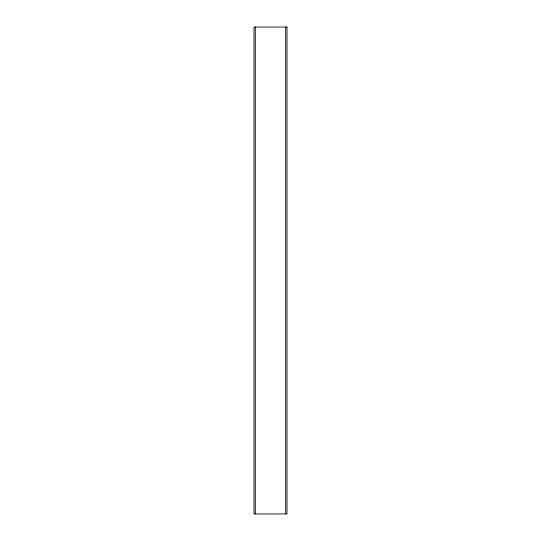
<?xml version="1.0" encoding="UTF-8"?>
<svg xmlns="http://www.w3.org/2000/svg" width="541" height="541" viewBox="0 0 541 541"><rect width="100%" height="100%" fill="white"/><g stroke="black" fill="none" stroke-linecap="round" stroke-linejoin="round"><path stroke-width="0.81" d="M285.716 27.05L285.716 513.95M255.284 27.05L255.284 513.95M286.987 27.05L254.013 27.05L254.013 513.95L286.987 513.95L286.987 27.05"/></g></svg>
